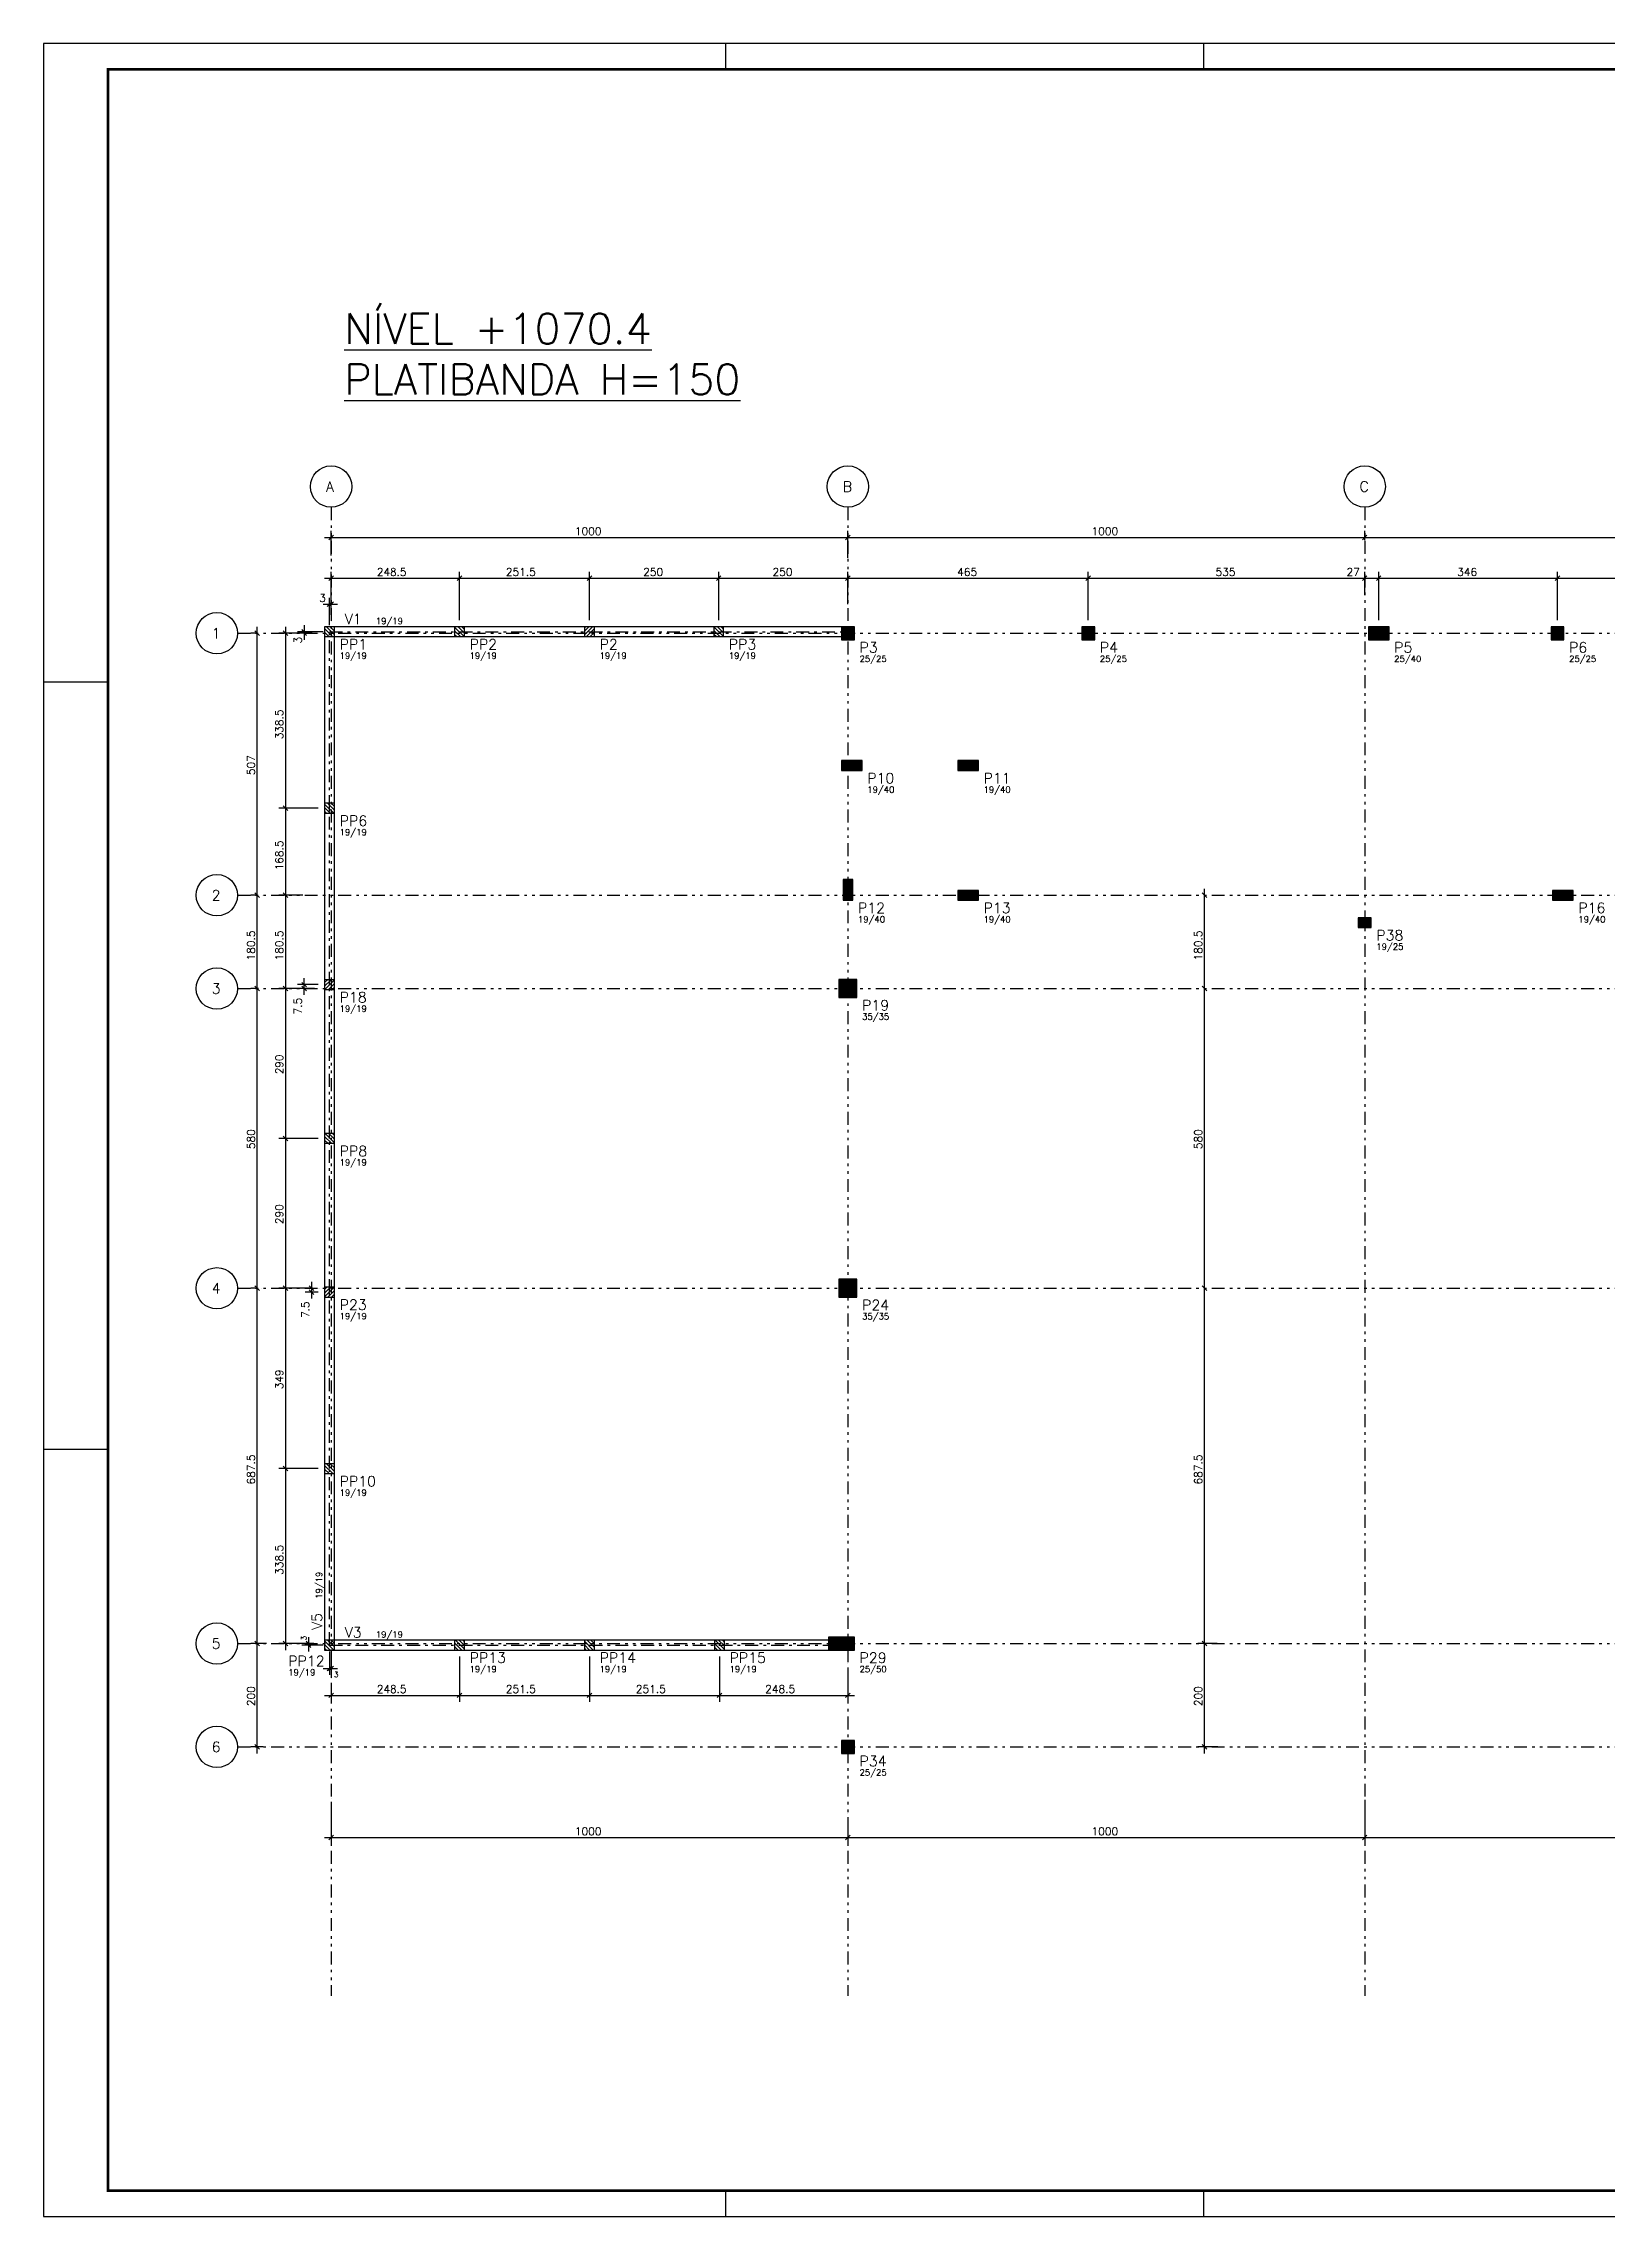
# Model space of a CAD drawing. Extents: x 1 to 119, y 5 to 89.
# Drawn here: x 0.6 to 61.1, y 4.9 to 89 of the extents above; entities that cross this region are included whole.
import ezdxf

# ---------------------------------------------------------------- set-up
doc = ezdxf.new("R2010")
doc.units = 0
doc.header["$MEASUREMENT"] = 0
doc.linetypes.add('ESTILO_TQS_0003', pattern=[0.91, 0.5, -0.2, 0.01, -0.2])
doc.linetypes.add('ESTILO_TQS_0004', pattern=[1.12, 0.5, -0.2, 0.01, -0.2, 0.01, -0.2])
doc.layers.get('0').update_dxf_attribs({"linetype": 'CONTINUOUS'})
for name, color, linetype in [('1', 1, 'CONTINUOUS'), ('2', 2, 'CONTINUOUS'), ('3', 3, 'CONTINUOUS'), ('4', 4, 'CONTINUOUS'), ('6', 6, 'CONTINUOUS'), ('7', 7, 'CONTINUOUS'), ('ARQ-FOLHA', 7, 'CONTINUOUS')]:
    doc.layers.add(name, color=color, linetype=linetype)
doc.styles.get("Standard").update_dxf_attribs({"font": 'ROMANS.SHX'})

# ---------------------------------------------------------------- blocks, each defined once
blk = doc.blocks.new('fla0')
at = {"layer": 'ARQ-FOLHA'}
for p, q in [((5101.19, 1431.998), (4982.29, 1431.998)), ((4982.29, 1431.998), (4982.29, 1347.898)), ((5008.69, 1430.998), (5008.69, 1431.998)), ((5027.19, 1430.998), (5027.19, 1431.998)), ((4982.29, 1407.298), (4984.79, 1407.298)), ((4982.29, 1377.598), (4984.79, 1377.598)), ((5008.69, 1347.898), (5008.69, 1348.898)), ((5027.19, 1347.898), (5027.19, 1348.898))]:
    blk.add_line(p, q, dxfattribs=at)
at = {"layer": 'ARQ-FOLHA', "const_width": 0.1}
blk.add_lwpolyline([(5100.19, 1430.998), (4984.79, 1430.998), (4984.79, 1348.898), (5100.19, 1348.898), (5100.19, 1430.998)], dxfattribs=at)
at = {"layer": 'ARQ-FOLHA'}
blk.add_lwpolyline([(4982.29, 1347.898), (5101.19, 1347.898)], dxfattribs=at)

msp = doc.modelspace()

# ---------------------------------------------------------------- linework, layer by layer
at = {"layer": '1', "linetype": 'Continuous'}
for p, q in [((11.467, 69.843), (31.967, 69.843)), ((11.628, 69.755), (11.805, 69.931)), ((11.717, 69.141), (11.717, 70.093)), ((31.467, 69.843), (51.967, 69.843)), ((31.628, 69.755), (31.805, 69.931)), ((31.628, 69.755), (31.805, 69.931)), ((31.717, 69.059), (31.717, 70.093)), ((31.717, 69.059), (31.717, 70.093)), ((51.467, 69.843), (71.967, 69.843)), ((51.628, 69.755), (51.805, 69.931)), ((51.628, 69.755), (51.805, 69.931)), ((51.717, 69.733), (51.717, 70.093)), ((51.717, 69.733), (51.717, 70.093)), ((11.467, 68.268), (16.937, 68.268)), ((11.628, 68.179), (11.805, 68.356)), ((11.717, 66.91), (11.717, 68.518)), ((16.437, 68.268), (21.967, 68.268)), ((16.598, 68.179), (16.775, 68.356)), ((16.598, 68.179), (16.775, 68.356)), ((16.687, 66.636), (16.687, 68.518)), ((16.687, 66.636), (16.687, 68.518)), ((21.467, 68.268), (26.967, 68.268)), ((21.628, 68.179), (21.805, 68.356)), ((21.628, 68.179), (21.805, 68.356)), ((21.717, 66.636), (21.717, 68.518)), ((21.717, 66.636), (21.717, 68.518)), ((26.467, 68.268), (31.967, 68.268)), ((26.628, 68.179), (26.805, 68.356)), ((26.628, 68.179), (26.805, 68.356)), ((26.717, 66.636), (26.717, 68.518)), ((26.717, 66.636), (26.717, 68.518)), ((31.467, 68.268), (41.267, 68.268)), ((31.628, 68.179), (31.805, 68.356)), ((31.628, 68.179), (31.805, 68.356)), ((31.717, 67.257), (31.717, 68.518)), ((31.717, 67.257), (31.717, 68.518)), ((40.767, 68.268), (51.967, 68.268)), ((40.928, 68.179), (41.105, 68.356)), ((40.928, 68.179), (41.105, 68.356)), ((41.017, 66.636), (41.017, 68.518)), ((41.017, 66.636), (41.017, 68.518)), ((51.467, 68.268), (52.507, 68.268)), ((51.628, 68.179), (51.805, 68.356)), ((51.628, 68.179), (51.805, 68.356)), ((51.717, 67.605), (51.717, 68.518)), ((51.717, 67.605), (51.717, 68.518)), ((52.007, 68.268), (59.427, 68.268)), ((52.168, 68.179), (52.345, 68.356)), ((52.168, 68.179), (52.345, 68.356)), ((52.257, 66.636), (52.257, 68.518)), ((52.257, 66.636), (52.257, 68.518)), ((58.927, 68.268), (71.967, 68.268)), ((59.088, 68.179), (59.265, 68.356)), ((59.088, 68.179), (59.265, 68.356)), ((59.177, 66.636), (59.177, 68.518)), ((59.177, 66.636), (59.177, 68.518)), ((11.568, 67.172), (11.745, 67.349)), ((11.628, 67.172), (11.805, 67.349)), ((11.657, 66.446), (11.657, 67.51)), ((11.717, 66.845), (11.717, 67.51)), ((10.67, 66.446), (10.67, 65.886)), ((11.407, 67.26), (11.967, 67.26)), ((8.847, 66.136), (8.605, 66.136)), ((8.943, 66.048), (8.767, 66.225)), ((8.855, 55.746), (8.855, 66.386)), ((10.98, 66.136), (9.699, 66.136)), ((9.861, 66.225), (10.038, 66.048)), ((9.949, 66.386), (9.949, 59.116)), ((11.407, 66.196), (10.42, 66.196)), ((10.946, 66.136), (10.42, 66.136)), ((10.582, 66.285), (10.758, 66.108)), ((10.582, 66.225), (10.758, 66.048)), ((11.467, 66.315), (11.776, 66.006)), ((11.467, 66.174), (11.634, 66.006)), ((11.467, 66.032), (11.493, 66.006)), ((11.537, 66.386), (11.847, 66.077)), ((11.678, 66.386), (11.847, 66.218)), ((11.82, 66.386), (11.847, 66.359)), ((16.497, 66.376), (16.867, 66.006)), ((16.497, 66.235), (16.725, 66.006)), ((16.497, 66.093), (16.584, 66.006)), ((16.628, 66.386), (16.877, 66.138)), ((16.77, 66.386), (16.877, 66.279)), ((21.527, 66.074), (21.838, 66.386)), ((21.527, 66.216), (21.697, 66.386)), ((21.527, 66.357), (21.556, 66.386)), ((21.6, 66.006), (21.907, 66.313)), ((21.741, 66.006), (21.907, 66.171)), ((21.883, 66.006), (21.907, 66.03)), ((26.527, 66.246), (26.766, 66.006)), ((26.527, 66.104), (26.625, 66.006)), ((26.528, 66.386), (26.907, 66.007)), ((26.669, 66.386), (26.907, 66.149)), ((26.811, 66.386), (26.907, 66.29)), ((11.217, 59.366), (9.699, 59.366)), ((10.548, 59.366), (9.699, 59.366)), ((9.861, 59.455), (10.038, 59.278)), ((9.861, 59.455), (10.038, 59.278)), ((9.949, 59.616), (9.949, 55.746)), ((11.467, 59.527), (11.817, 59.176)), ((11.467, 59.386), (11.676, 59.176)), ((11.467, 59.244), (11.535, 59.176)), ((11.579, 59.556), (11.847, 59.288)), ((11.72, 59.556), (11.847, 59.43)), ((8.831, 55.996), (8.605, 55.996)), ((8.831, 55.996), (8.605, 55.996)), ((8.943, 55.908), (8.767, 56.085)), ((8.943, 55.908), (8.767, 56.085)), ((8.855, 52.136), (8.855, 56.246)), ((10.627, 55.996), (9.699, 55.996)), ((10.627, 55.996), (9.699, 55.996)), ((9.861, 56.085), (10.038, 55.908)), ((9.861, 56.085), (10.038, 55.908)), ((9.949, 56.246), (9.949, 52.136)), ((45.602, 55.908), (45.425, 56.085)), ((45.602, 55.908), (45.425, 56.085)), ((45.513, 52.136), (45.513, 56.246)), ((8.909, 52.386), (8.605, 52.386)), ((8.909, 52.386), (8.605, 52.386)), ((8.943, 52.298), (8.767, 52.475)), ((8.943, 52.298), (8.767, 52.475)), ((8.855, 40.536), (8.855, 52.636)), ((11.079, 52.386), (9.699, 52.386)), ((10.829, 52.386), (9.699, 52.386)), ((9.861, 52.475), (10.038, 52.298)), ((9.861, 52.475), (10.038, 52.298)), ((9.949, 52.636), (9.949, 46.336)), ((11.217, 52.536), (10.419, 52.536)), ((11.079, 52.386), (10.419, 52.386)), ((10.758, 52.448), (10.581, 52.625)), ((10.758, 52.298), (10.581, 52.475)), ((10.669, 52.136), (10.669, 52.786)), ((11.467, 52.479), (11.714, 52.726)), ((11.467, 52.62), (11.573, 52.726)), ((11.475, 52.346), (11.847, 52.717)), ((11.617, 52.346), (11.847, 52.576)), ((11.758, 52.346), (11.847, 52.435)), ((45.602, 52.298), (45.425, 52.475)), ((45.602, 52.298), (45.425, 52.475)), ((45.513, 40.536), (45.513, 52.636)), ((11.217, 46.586), (9.699, 46.586)), ((11.217, 46.586), (9.699, 46.586)), ((9.861, 46.675), (10.038, 46.498)), ((9.861, 46.675), (10.038, 46.498)), ((9.949, 46.836), (9.949, 40.536)), ((11.467, 46.658), (11.728, 46.396)), ((11.467, 46.516), (11.587, 46.396)), ((11.489, 46.776), (11.847, 46.419)), ((11.631, 46.776), (11.847, 46.56)), ((11.772, 46.776), (11.847, 46.702)), ((8.783, 40.786), (8.605, 40.786)), ((8.783, 40.786), (8.605, 40.786)), ((8.943, 40.698), (8.767, 40.875)), ((8.943, 40.698), (8.767, 40.875)), ((8.855, 26.786), (8.855, 41.036)), ((10.993, 40.786), (9.699, 40.786)), ((10.435, 40.786), (9.699, 40.786)), ((9.861, 40.875), (10.038, 40.698)), ((9.861, 40.875), (10.038, 40.698)), ((9.949, 41.036), (9.949, 33.556)), ((10.999, 40.786), (10.711, 40.786)), ((11.217, 40.636), (10.711, 40.636)), ((10.873, 40.875), (11.05, 40.698)), ((10.873, 40.725), (11.05, 40.548)), ((10.961, 41.036), (10.961, 40.386)), ((11.467, 40.458), (11.835, 40.826)), ((11.467, 40.599), (11.693, 40.826)), ((11.467, 40.741), (11.552, 40.826)), ((11.596, 40.446), (11.847, 40.697)), ((11.738, 40.446), (11.847, 40.555)), ((45.602, 40.698), (45.425, 40.875)), ((45.602, 40.698), (45.425, 40.875)), ((45.513, 26.786), (45.513, 41.036)), ((11.217, 33.806), (9.699, 33.806)), ((11.217, 33.806), (9.699, 33.806)), ((9.861, 33.895), (10.038, 33.718)), ((9.861, 33.895), (10.038, 33.718)), ((9.949, 34.056), (9.949, 26.786)), ((11.467, 33.93), (11.78, 33.616)), ((11.467, 33.788), (11.639, 33.616)), ((11.467, 33.647), (11.497, 33.616)), ((11.542, 33.996), (11.847, 33.691)), ((11.683, 33.996), (11.847, 33.833)), ((11.824, 33.996), (11.847, 33.974)), ((9.219, 27.036), (8.605, 27.036)), ((9.219, 27.036), (8.605, 27.036)), ((8.943, 26.948), (8.767, 27.125)), ((8.943, 26.948), (8.767, 27.125)), ((8.855, 22.786), (8.855, 27.286)), ((10.734, 27.036), (9.699, 27.036)), ((9.861, 27.125), (10.038, 26.948)), ((11.048, 27.036), (10.59, 27.036)), ((11.407, 26.976), (10.59, 26.976)), ((10.752, 27.125), (10.929, 26.948)), ((10.752, 27.065), (10.929, 26.888)), ((10.84, 27.286), (10.84, 26.726)), ((11.467, 27.141), (11.822, 26.786)), ((11.467, 27), (11.68, 26.786)), ((11.583, 27.166), (11.847, 26.903)), ((11.725, 27.166), (11.847, 27.044)), ((16.497, 27.061), (16.772, 26.786)), ((16.497, 26.92), (16.63, 26.786)), ((16.533, 27.166), (16.877, 26.823)), ((16.674, 27.166), (16.877, 26.964)), ((16.816, 27.166), (16.877, 27.105)), ((21.527, 27.122), (21.863, 26.786)), ((21.527, 26.981), (21.721, 26.786)), ((21.624, 27.166), (21.907, 26.884)), ((21.766, 27.166), (21.907, 27.025)), ((26.557, 27.042), (26.813, 26.786)), ((26.574, 27.166), (26.937, 26.804)), ((26.715, 27.166), (26.937, 26.945)), ((26.857, 27.166), (26.937, 27.086)), ((46.002, 27.036), (45.263, 27.036)), ((46.002, 27.036), (45.263, 27.036)), ((45.602, 26.948), (45.425, 27.125)), ((45.602, 26.948), (45.425, 27.125)), ((45.513, 22.786), (45.513, 27.286)), ((11.407, 26.074), (11.967, 26.074)), ((11.467, 26.859), (11.539, 26.786)), ((11.568, 25.986), (11.745, 26.162)), ((11.628, 25.986), (11.805, 26.162)), ((11.657, 26.726), (11.657, 25.824)), ((11.717, 26.726), (11.717, 25.824)), ((16.687, 26.536), (16.687, 24.782)), ((16.687, 26.536), (16.687, 24.782)), ((21.527, 26.84), (21.58, 26.786)), ((21.717, 26.536), (21.717, 24.782)), ((21.717, 26.536), (21.717, 24.782)), ((26.557, 26.901), (26.671, 26.786)), ((26.747, 26.536), (26.747, 24.782)), ((26.747, 26.536), (26.747, 24.782)), ((11.717, 25.438), (11.717, 24.782)), ((31.717, 26.022), (31.717, 24.782)), ((11.467, 25.032), (16.937, 25.032)), ((11.628, 24.944), (11.805, 25.121)), ((16.437, 25.032), (21.967, 25.032)), ((16.598, 24.944), (16.775, 25.121)), ((16.598, 24.944), (16.775, 25.121)), ((21.467, 25.032), (26.997, 25.032)), ((21.628, 24.944), (21.805, 25.121)), ((21.628, 24.944), (21.805, 25.121)), ((26.497, 25.032), (31.967, 25.032)), ((26.658, 24.944), (26.835, 25.121)), ((26.658, 24.944), (26.835, 25.121)), ((31.628, 24.944), (31.805, 25.121)), ((9.093, 23.036), (8.605, 23.036)), ((8.943, 22.948), (8.767, 23.125)), ((46.03, 23.036), (45.263, 23.036)), ((45.602, 22.948), (45.425, 23.125)), ((11.717, 20.802), (11.717, 19.281)), ((31.717, 20.212), (31.717, 19.281)), ((31.717, 20.212), (31.717, 19.281)), ((51.717, 20.988), (51.717, 19.281)), ((51.717, 20.988), (51.717, 19.281)), ((11.467, 19.531), (31.967, 19.531)), ((11.628, 19.443), (11.805, 19.62)), ((31.467, 19.531), (51.967, 19.531)), ((31.628, 19.443), (31.805, 19.62)), ((31.628, 19.443), (31.805, 19.62)), ((51.467, 19.531), (71.967, 19.531)), ((51.628, 19.443), (51.805, 19.62)), ((51.628, 19.443), (51.805, 19.62))]:
    msp.add_line(p, q, dxfattribs=at)
for points in [[(31.467, 65.886), (31.967, 65.886), (31.967, 66.386)], [(31.467, 65.886), (31.967, 66.386), (31.467, 66.386)], [(31.467, 65.886), (31.467, 66.386), (31.467, 65.886)], [(40.767, 65.886), (41.267, 65.886), (41.267, 66.386)], [(40.767, 65.886), (41.267, 66.386), (40.767, 66.386)], [(40.767, 65.886), (40.767, 66.386), (40.767, 65.886)], [(52.657, 65.886), (52.657, 66.386), (51.857, 66.386)], [(52.657, 65.886), (51.857, 66.386), (51.857, 65.886)], [(52.657, 65.886), (51.857, 65.886), (52.657, 65.886)], [(59.427, 65.886), (59.427, 66.386), (58.927, 66.386)], [(59.427, 65.886), (58.927, 66.386), (58.927, 65.886)], [(59.427, 65.886), (58.927, 65.886), (59.427, 65.886)], [(32.267, 60.826), (32.267, 61.206), (31.467, 61.206)], [(32.267, 60.826), (31.467, 61.206), (31.467, 60.826)], [(32.267, 60.826), (31.467, 60.826), (32.267, 60.826)], [(36.767, 60.826), (36.767, 61.206), (35.967, 61.206)], [(36.767, 60.826), (35.967, 61.206), (35.967, 60.826)], [(36.767, 60.826), (35.967, 60.826), (36.767, 60.826)], [(31.527, 55.806), (31.907, 55.806), (31.907, 56.606)], [(31.527, 55.806), (31.907, 56.606), (31.527, 56.606)], [(31.527, 55.806), (31.527, 56.606), (31.527, 55.806)], [(36.767, 55.806), (36.767, 56.186), (35.967, 56.186)], [(36.767, 55.806), (35.967, 56.186), (35.967, 55.806)], [(36.767, 55.806), (35.967, 55.806), (36.767, 55.806)], [(59.786, 55.806), (59.786, 56.186), (58.986, 56.186)], [(59.786, 55.806), (58.986, 56.186), (58.986, 55.806)], [(59.786, 55.806), (58.986, 55.806), (59.786, 55.806)], [(51.967, 54.746), (51.967, 55.126), (51.467, 55.126)], [(51.967, 54.746), (51.467, 55.126), (51.467, 54.746)], [(51.967, 54.746), (51.467, 54.746), (51.967, 54.746)], [(31.367, 52.036), (32.067, 52.036), (32.067, 52.736)], [(31.367, 52.036), (32.067, 52.736), (31.367, 52.736)], [(31.367, 52.036), (31.367, 52.736), (31.367, 52.036)], [(31.367, 40.436), (32.067, 40.436), (32.067, 41.136)], [(31.367, 40.436), (32.067, 41.136), (31.367, 41.136)], [(31.367, 40.436), (31.367, 41.136), (31.367, 40.436)], [(31.967, 26.786), (31.967, 27.286), (30.967, 27.286)], [(31.967, 26.786), (30.967, 27.286), (30.967, 26.786)], [(31.967, 26.786), (30.967, 26.786), (31.967, 26.786)], [(31.967, 22.786), (31.967, 23.286), (31.467, 23.286)], [(31.967, 22.786), (31.467, 23.286), (31.467, 22.786)], [(31.967, 22.786), (31.467, 22.786), (31.967, 22.786)]]:
    msp.add_solid(points, dxfattribs=at)
at = {"layer": '2', "linetype": 'ESTILO_TQS_0003'}
for p, q in [((11.657, 66.196), (16.687, 66.196)), ((11.657, 59.366), (11.657, 66.196)), ((16.687, 66.196), (21.717, 66.196)), ((21.717, 66.196), (26.717, 66.196)), ((26.717, 66.196), (31.717, 66.196)), ((11.657, 52.536), (11.657, 59.366)), ((11.657, 46.586), (11.657, 52.536)), ((11.657, 40.636), (11.657, 46.586)), ((11.657, 33.806), (11.657, 40.636)), ((11.657, 26.976), (11.657, 33.806)), ((11.657, 26.976), (16.687, 26.976)), ((16.687, 26.976), (21.717, 26.976)), ((21.717, 26.976), (26.747, 26.976)), ((26.747, 26.976), (31.717, 26.976))]:
    msp.add_line(p, q, dxfattribs=at)
at = {"layer": '2', "linetype": 'Continuous'}
for p, q in [((11.657, 66.196), (11.657, 66.196)), ((16.687, 66.196), (16.687, 66.196)), ((21.717, 66.196), (21.717, 66.196)), ((26.717, 66.196), (26.717, 66.196)), ((31.717, 66.136), (31.717, 66.136)), ((41.017, 66.136), (41.017, 66.136)), ((52.257, 66.136), (52.257, 66.136)), ((59.177, 66.136), (59.177, 66.136)), ((31.867, 61.016), (31.867, 61.016)), ((36.367, 61.016), (36.367, 61.016)), ((11.657, 59.366), (11.657, 59.366)), ((31.717, 56.206), (31.717, 56.206)), ((36.367, 55.996), (36.367, 55.996)), ((59.386, 55.996), (59.386, 55.996)), ((51.717, 54.936), (51.717, 54.936)), ((11.657, 52.536), (11.657, 52.536)), ((31.717, 52.386), (31.717, 52.386)), ((11.657, 46.586), (11.657, 46.586)), ((11.657, 40.636), (11.657, 40.636)), ((31.717, 40.786), (31.717, 40.786)), ((11.657, 33.806), (11.657, 33.806)), ((11.657, 26.976), (11.657, 26.976)), ((16.687, 26.976), (16.687, 26.976)), ((21.717, 26.976), (21.717, 26.976)), ((26.747, 26.976), (26.747, 26.976)), ((31.717, 27.036), (31.717, 27.036)), ((31.717, 23.036), (31.717, 23.036))]:
    msp.add_line(p, q, dxfattribs=at)
at = {"layer": '3', "linetype": 'Continuous'}
for p, q in [((51.717, 69.483), (51.717, 69.483)), ((51.717, 69.483), (51.717, 69.483)), ((11.717, 68.891), (11.717, 68.891)), ((31.717, 68.809), (31.717, 68.809)), ((31.717, 68.809), (31.717, 68.809)), ((51.717, 67.355), (51.717, 67.355)), ((51.717, 67.355), (51.717, 67.355)), ((11.717, 66.66), (11.717, 66.66)), ((11.717, 66.595), (11.717, 66.595)), ((31.717, 67.007), (31.717, 67.007)), ((31.717, 67.007), (31.717, 67.007)), ((9.097, 66.136), (9.097, 66.136)), ((11.196, 66.136), (11.196, 66.136)), ((11.23, 66.136), (11.23, 66.136)), ((11.657, 66.196), (11.657, 66.196)), ((11.657, 66.196), (11.657, 66.196)), ((16.687, 66.386), (16.687, 66.386)), ((16.687, 66.386), (16.687, 66.386)), ((21.717, 66.386), (21.717, 66.386)), ((21.717, 66.386), (21.717, 66.386)), ((26.717, 66.386), (26.717, 66.386)), ((26.717, 66.386), (26.717, 66.386)), ((41.017, 66.386), (41.017, 66.386)), ((41.017, 66.386), (41.017, 66.386)), ((52.257, 66.386), (52.257, 66.386)), ((52.257, 66.386), (52.257, 66.386)), ((59.177, 66.386), (59.177, 66.386)), ((59.177, 66.386), (59.177, 66.386)), ((10.798, 59.366), (10.798, 59.366)), ((11.467, 59.366), (11.467, 59.366)), ((9.081, 55.996), (9.081, 55.996)), ((9.081, 55.996), (9.081, 55.996)), ((10.877, 55.996), (10.877, 55.996)), ((10.877, 55.996), (10.877, 55.996)), ((9.159, 52.386), (9.159, 52.386)), ((9.159, 52.386), (9.159, 52.386)), ((11.079, 52.386), (11.079, 52.386)), ((11.329, 52.386), (11.329, 52.386)), ((11.329, 52.386), (11.329, 52.386)), ((11.467, 52.536), (11.467, 52.536)), ((11.467, 46.586), (11.467, 46.586)), ((11.467, 46.586), (11.467, 46.586)), ((9.033, 40.786), (9.033, 40.786)), ((9.033, 40.786), (9.033, 40.786)), ((10.685, 40.786), (10.685, 40.786)), ((11.243, 40.786), (11.243, 40.786)), ((11.249, 40.786), (11.249, 40.786)), ((11.467, 40.636), (11.467, 40.636)), ((11.467, 33.806), (11.467, 33.806)), ((11.467, 33.806), (11.467, 33.806)), ((9.469, 27.036), (9.469, 27.036)), ((9.469, 27.036), (9.469, 27.036)), ((10.984, 27.036), (10.984, 27.036)), ((11.298, 27.036), (11.298, 27.036)), ((11.657, 26.976), (11.657, 26.976)), ((11.657, 26.976), (11.657, 26.976)), ((11.717, 26.976), (11.717, 26.976)), ((16.687, 26.786), (16.687, 26.786)), ((16.687, 26.786), (16.687, 26.786)), ((21.717, 26.786), (21.717, 26.786)), ((21.717, 26.786), (21.717, 26.786)), ((26.747, 26.786), (26.747, 26.786)), ((26.747, 26.786), (26.747, 26.786)), ((31.717, 26.272), (31.717, 26.272)), ((11.717, 25.688), (11.717, 25.688)), ((9.343, 23.036), (9.343, 23.036)), ((11.717, 21.052), (11.717, 21.052)), ((51.717, 21.238), (51.717, 21.238)), ((51.717, 21.238), (51.717, 21.238)), ((31.717, 20.462), (31.717, 20.462)), ((31.717, 20.462), (31.717, 20.462))]:
    msp.add_line(p, q, dxfattribs=at)
for points in [[(11.467, 66.006), (11.467, 59.556)], [(16.497, 66.386), (11.847, 66.386)], [(11.847, 66.006), (16.497, 66.006)], [(11.847, 59.556), (11.847, 66.006)], [(21.527, 66.386), (16.877, 66.386)], [(16.877, 66.006), (21.527, 66.006)], [(26.527, 66.386), (21.907, 66.386)], [(21.907, 66.006), (26.527, 66.006)], [(31.467, 66.386), (26.907, 66.386)], [(26.907, 66.006), (31.467, 66.006)], [(11.467, 59.176), (11.467, 52.726)], [(11.847, 52.726), (11.847, 59.176)], [(11.467, 52.346), (11.467, 46.776)], [(11.847, 46.776), (11.847, 52.346)], [(11.467, 46.396), (11.467, 40.826)], [(11.847, 40.826), (11.847, 46.396)], [(11.467, 40.446), (11.467, 33.996)], [(11.847, 33.996), (11.847, 40.446)], [(11.467, 33.616), (11.467, 27.166)], [(11.847, 27.166), (11.847, 33.616)], [(16.497, 27.166), (11.847, 27.166)], [(21.527, 27.166), (16.877, 27.166)], [(26.557, 27.166), (21.907, 27.166)], [(30.967, 27.166), (26.937, 27.166)], [(11.847, 26.786), (16.497, 26.786)], [(16.877, 26.786), (21.527, 26.786)], [(21.907, 26.786), (26.557, 26.786)], [(26.937, 26.786), (30.967, 26.786)]]:
    msp.add_lwpolyline(points, dxfattribs=at)
at = {"layer": '4', "linetype": 'ESTILO_TQS_0004'}
for p, q in [((11.717, 71.012), (11.717, 13.407)), ((31.717, 71.012), (31.717, 13.407)), ((51.717, 71.012), (51.717, 13.407)), ((8.095, 66.136), (97.398, 66.136)), ((8.095, 55.996), (97.398, 55.996)), ((8.095, 52.386), (97.398, 52.386)), ((8.095, 40.786), (97.398, 40.786)), ((8.095, 27.036), (97.398, 27.036)), ((8.095, 23.036), (97.398, 23.036))]:
    msp.add_line(p, q, dxfattribs=at)
at = {"layer": '4', "linetype": 'Continuous'}
for centre in [(11.717, 71.812), (31.717, 71.812), (51.717, 71.812), (7.295, 66.136), (7.295, 55.996), (7.295, 52.386), (7.295, 40.786), (7.295, 27.036), (7.295, 23.036)]:
    msp.add_circle(centre, 0.8, dxfattribs=at)
at = {"layer": '6', "linetype": 'Continuous'}
for points in [[(11.847, 66.006), (11.847, 66.386), (11.467, 66.386), (11.467, 66.006), (11.847, 66.006)], [(16.877, 66.006), (16.877, 66.386), (16.497, 66.386), (16.497, 66.006), (16.877, 66.006)], [(21.527, 66.006), (21.907, 66.006), (21.907, 66.386), (21.527, 66.386), (21.527, 66.006)], [(26.907, 66.006), (26.907, 66.386), (26.527, 66.386), (26.527, 66.006), (26.907, 66.006)], [(31.467, 65.886), (31.967, 65.886), (31.967, 66.386), (31.467, 66.386), (31.467, 65.886)], [(40.767, 65.886), (41.267, 65.886), (41.267, 66.386), (40.767, 66.386), (40.767, 65.886)], [(52.657, 65.886), (52.657, 66.386), (51.857, 66.386), (51.857, 65.886), (52.657, 65.886)], [(59.427, 65.886), (59.427, 66.386), (58.927, 66.386), (58.927, 65.886), (59.427, 65.886)], [(32.267, 60.826), (32.267, 61.206), (31.467, 61.206), (31.467, 60.826), (32.267, 60.826)], [(36.767, 60.826), (36.767, 61.206), (35.967, 61.206), (35.967, 60.826), (36.767, 60.826)], [(11.847, 59.176), (11.847, 59.556), (11.467, 59.556), (11.467, 59.176), (11.847, 59.176)], [(31.527, 55.806), (31.907, 55.806), (31.907, 56.606), (31.527, 56.606), (31.527, 55.806)], [(36.767, 55.806), (36.767, 56.186), (35.967, 56.186), (35.967, 55.806), (36.767, 55.806)], [(59.786, 55.806), (59.786, 56.186), (58.986, 56.186), (58.986, 55.806), (59.786, 55.806)], [(51.967, 54.746), (51.967, 55.126), (51.467, 55.126), (51.467, 54.746), (51.967, 54.746)], [(11.467, 52.346), (11.847, 52.346), (11.847, 52.726), (11.467, 52.726), (11.467, 52.346)], [(31.367, 52.036), (32.067, 52.036), (32.067, 52.736), (31.367, 52.736), (31.367, 52.036)], [(11.847, 46.396), (11.847, 46.776), (11.467, 46.776), (11.467, 46.396), (11.847, 46.396)], [(11.467, 40.446), (11.847, 40.446), (11.847, 40.826), (11.467, 40.826), (11.467, 40.446)], [(31.367, 40.436), (32.067, 40.436), (32.067, 41.136), (31.367, 41.136), (31.367, 40.436)], [(11.847, 33.616), (11.847, 33.996), (11.467, 33.996), (11.467, 33.616), (11.847, 33.616)], [(11.847, 26.786), (11.847, 27.166), (11.467, 27.166), (11.467, 26.786), (11.847, 26.786)], [(16.877, 26.786), (16.877, 27.166), (16.497, 27.166), (16.497, 26.786), (16.877, 26.786)], [(21.907, 26.786), (21.907, 27.166), (21.527, 27.166), (21.527, 26.786), (21.907, 26.786)], [(26.937, 26.786), (26.937, 27.166), (26.557, 27.166), (26.557, 26.786), (26.937, 26.786)], [(31.967, 26.786), (31.967, 27.286), (30.967, 27.286), (30.967, 26.786), (31.967, 26.786)], [(31.967, 22.786), (31.967, 23.286), (31.467, 23.286), (31.467, 22.786), (31.967, 22.786)]]:
    msp.add_lwpolyline(points, dxfattribs=at)

# ---------------------------------------------------------------- block references
msp.add_blockref('fla0', (-4981.704, -1343.037))

# ---------------------------------------------------------------- texts
at = {"layer": '3', "linetype": 'Continuous'}
for s, height, p in [('1000', 0.3, (21.147, 69.933)), ('1000', 0.3, (41.147, 69.933)), ('248.5', 0.3, (13.482, 68.358)), ('251.5', 0.3, (18.482, 68.358)), ('250', 0.3, (23.797, 68.358)), ('250', 0.3, (28.797, 68.358)), ('465', 0.3, (35.947, 68.358)), ('535', 0.3, (45.947, 68.358)), ('27', 0.3, (51.017, 68.358)), ('346', 0.3, (55.297, 68.358)), ('3', 0.3, (11.257, 67.35)), ('3', 0.2, (11.833, 25.74)), ('248.5', 0.3, (13.482, 25.122)), ('251.5', 0.3, (18.482, 25.122)), ('251.5', 0.3, (23.512, 25.122)), ('248.5', 0.3, (28.512, 25.122)), ('1000', 0.3, (21.147, 19.621)), ('1000', 0.3, (41.147, 19.621))]:
    msp.add_text(s, height=height, dxfattribs=at).set_placement(p)
for s, height, p in [('3', 0.3, (10.58, 65.736)), ('338.5', 0.3, (9.859, 62.031)), ('507', 0.3, (8.765, 60.646)), ('168.5', 0.3, (9.859, 56.961)), ('180.5', 0.3, (8.765, 53.471)), ('180.5', 0.3, (9.859, 53.471)), ('180.5', 0.3, (45.423, 53.471)), ('7.5', 0.3, (10.579, 51.386)), ('290', 0.3, (9.859, 49.066)), ('580', 0.3, (8.765, 46.166)), ('580', 0.3, (45.423, 46.166)), ('290', 0.3, (9.859, 43.266)), ('7.5', 0.3, (10.871, 39.636)), ('349', 0.3, (9.859, 36.876)), ('687.5', 0.3, (8.765, 33.191)), ('687.5', 0.3, (45.423, 33.191)), ('338.5', 0.3, (9.859, 29.701)), ('3', 0.2, (10.759, 27.162)), ('200', 0.3, (8.765, 24.616)), ('200', 0.3, (45.423, 24.616))]:
    msp.add_text(s, height=height, rotation=90, dxfattribs=at).set_placement(p)
at = {"layer": '4', "linetype": 'Continuous'}
for s, p in [('A', (11.517, 71.612)), ('B', (31.517, 71.612)), ('C', (51.517, 71.612)), ('1', (7.095, 65.936)), ('2', (7.095, 55.796)), ('3', (7.095, 52.186)), ('4', (7.095, 40.586)), ('5', (7.095, 26.836)), ('6', (7.095, 22.836))]:
    msp.add_text(s, height=0.4, dxfattribs=at).set_placement(p)
at = {"layer": '4', "linetype": 'Continuous', "insert": (12.224, 78.514), "char_height": 1.17677, "attachment_point": 1}
msp.add_mtext_dynamic_manual_height_columns('{\\LNÍVEL +1070.4\\PPLATIBANDA H=150}', width=43.91348, gutter_width=5.884, heights=[0], dxfattribs=at)
at = {"layer": '6', "linetype": 'Continuous'}
for s, p in [('V1', (12.247, 66.486)), ('PP1', (12.047, 65.506)), ('PP2', (17.077, 65.506)), ('P2', (22.107, 65.506)), ('PP3', (27.107, 65.506)), ('P3', (32.167, 65.386)), ('P4', (41.467, 65.386)), ('P5', (52.857, 65.386)), ('P6', (59.627, 65.386)), ('P10', (32.467, 60.326)), ('P11', (36.967, 60.326)), ('PP6', (12.047, 58.676)), ('P12', (32.107, 55.306)), ('P13', (36.967, 55.306)), ('P16', (59.986, 55.306)), ('P38', (52.167, 54.246)), ('P18', (12.047, 51.846)), ('P19', (32.267, 51.536)), ('PP8', (12.047, 45.896)), ('P23', (12.047, 39.946)), ('P24', (32.267, 39.936)), ('PP10', (12.047, 33.116)), ('V3', (12.247, 27.266)), ('PP12', (10.058, 26.16)), ('PP13', (17.077, 26.286)), ('PP14', (22.107, 26.286)), ('PP15', (27.137, 26.286)), ('P29', (32.167, 26.286)), ('P34', (32.167, 22.286))]:
    msp.add_text(s, height=0.4, dxfattribs=at).set_placement(p)
msp.add_text('V5', height=0.4, rotation=90, dxfattribs=at).set_placement((11.367, 27.566))
at = {"layer": '7', "linetype": 'Continuous'}
for s, p in [('19/19', (13.447, 66.486)), ('19/19', (12.047, 65.146)), ('19/19', (17.077, 65.146)), ('19/19', (22.107, 65.146)), ('19/19', (27.107, 65.146)), ('25/25', (32.167, 65.026)), ('25/25', (41.467, 65.026)), ('25/40', (52.857, 65.026)), ('25/25', (59.627, 65.026)), ('19/40', (32.467, 59.966)), ('19/40', (36.967, 59.966)), ('19/19', (12.047, 58.316)), ('19/40', (32.107, 54.946)), ('19/40', (36.967, 54.946)), ('19/40', (59.986, 54.946)), ('19/25', (52.167, 53.886)), ('19/19', (12.047, 51.486)), ('35/35', (32.267, 51.176)), ('19/19', (12.047, 45.536)), ('19/19', (12.047, 39.586)), ('35/35', (32.267, 39.576)), ('19/19', (12.047, 32.756)), ('19/19', (13.447, 27.266)), ('19/19', (10.058, 25.8)), ('19/19', (17.077, 25.926)), ('19/19', (22.107, 25.926)), ('19/19', (27.137, 25.926)), ('25/50', (32.167, 25.926)), ('25/25', (32.167, 21.926))]:
    msp.add_text(s, height=0.24, dxfattribs=at).set_placement(p)
msp.add_text('19/19', height=0.24, rotation=90, dxfattribs=at).set_placement((11.367, 28.766))

doc.saveas('drawing.dxf')
